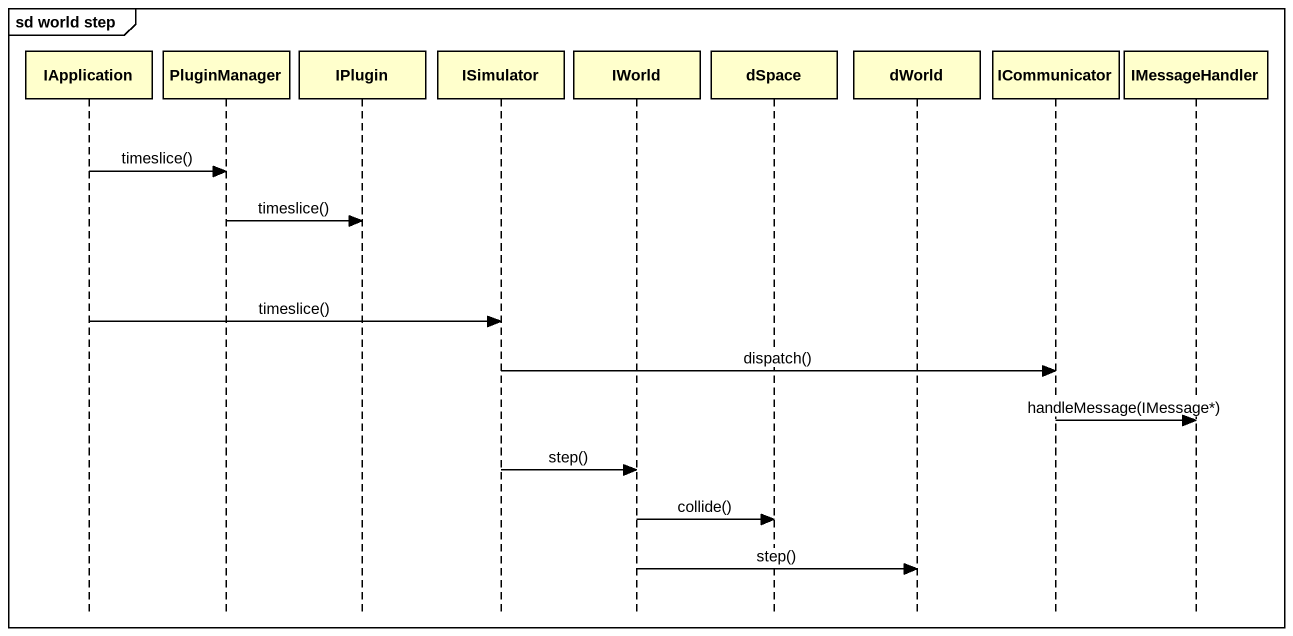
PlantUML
@startuml
mainframe sd world step
hide footbox
participant IApplication
participant PluginManager
participant IPlugin
participant ISimulator
participant IWorld
participant dSpace
participant dWorld
participant ICommunicator
participant IMessageHandler

IApplication -> PluginManager : timeslice()
PluginManager -> IPlugin : timeslice()
IApplication -> ISimulator : timeslice()
ISimulator -> ICommunicator : dispatch()
ICommunicator -> IMessageHandler : handleMessage(IMessage*)
ISimulator -> IWorld : step()
IWorld -> dSpace : collide()
IWorld -> dWorld : step()
@enduml
